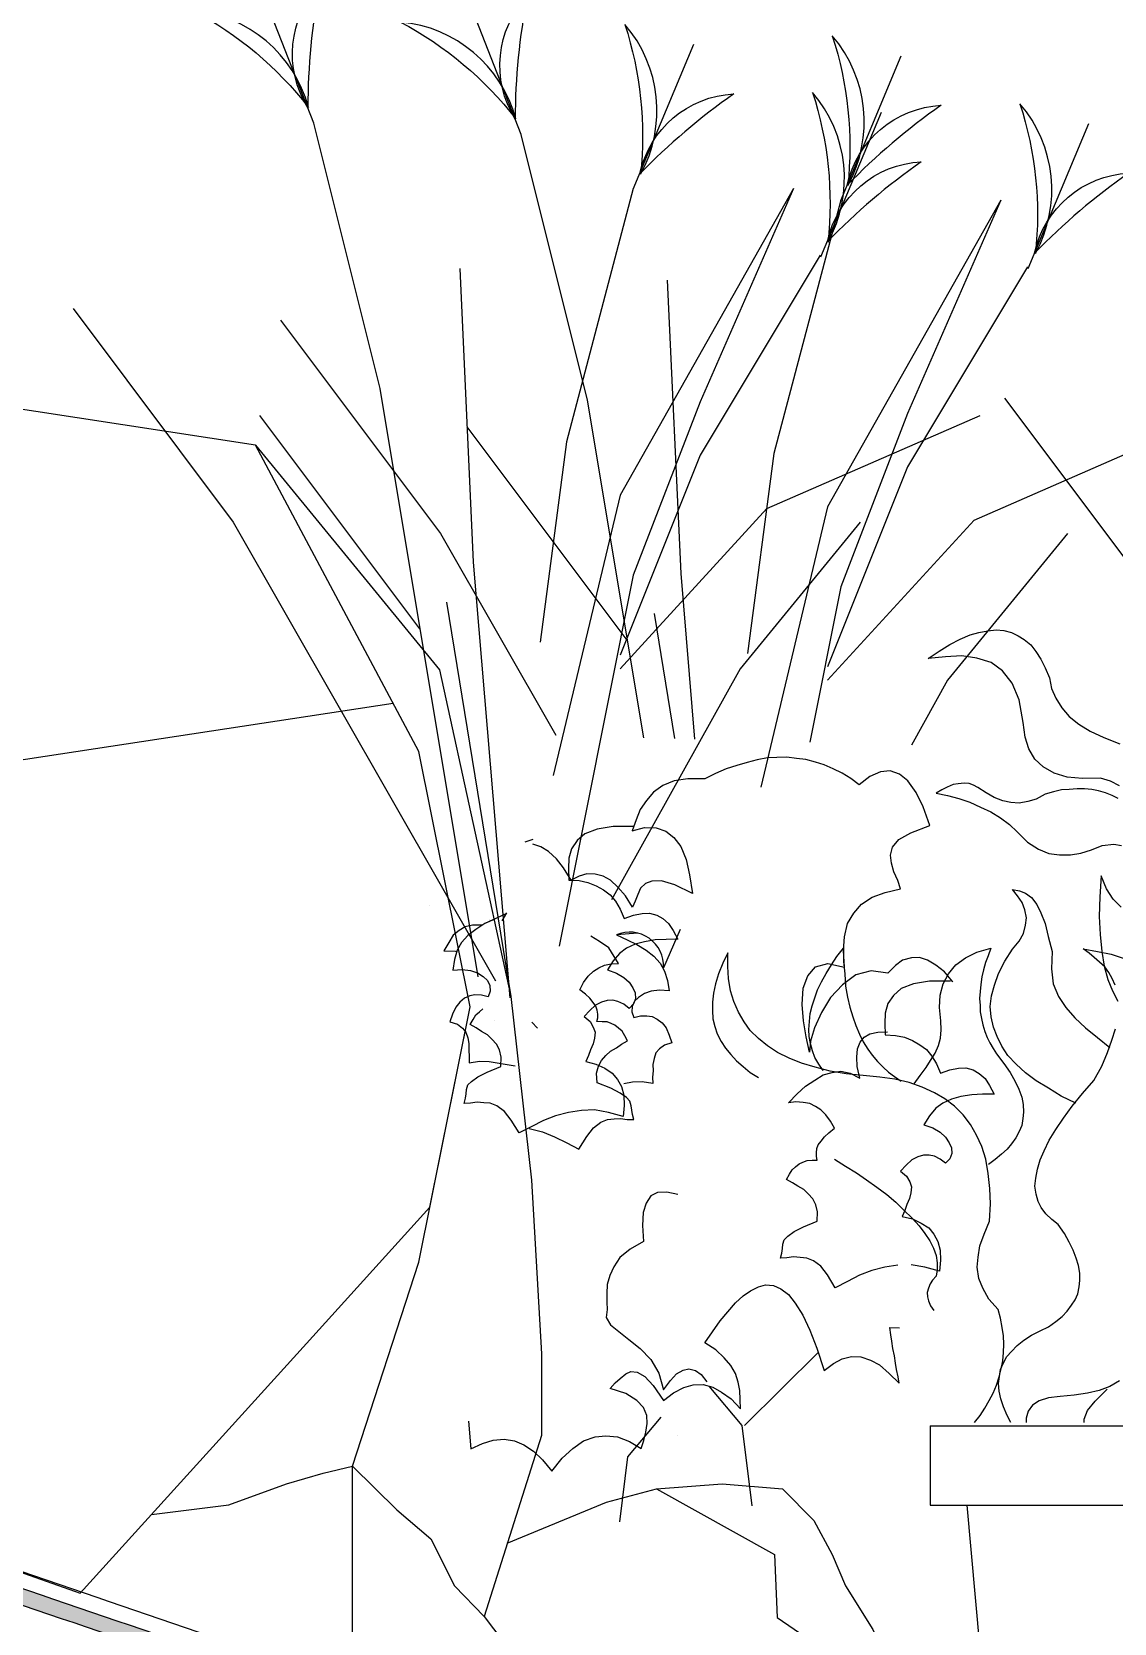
# Model space of a CAD drawing. Extents: x -90327 to 44268, y -9304 to 71606.
# Drawn here: x -824 to -139, y -7782 to -6775 of the extents above; entities that cross this region are included whole.
import ezdxf

# ---------------------------------------------------------------- set-up
doc = ezdxf.new("R2010")
doc.units = 0
doc.header["$LTSCALE"] = 10
doc.header["$MEASUREMENT"] = 0
doc.layers.get('0').update_dxf_attribs({"linetype": 'CONTINUOUS'})
for name, color, linetype in [('0-HATCH', 8, 'CONTINUOUS'), ('0-PLANTS', 1, 'CONTINUOUS'), ('0-ROCKS', 7, 'CONTINUOUS'), ('1', 1, 'CONTINUOUS'), ('2', 2, 'CONTINUOUS'), ('5', 5, 'CONTINUOUS')]:
    doc.layers.add(name, color=color, linetype=linetype)

msp = doc.modelspace()

# ---------------------------------------------------------------- hatches: boundary and pattern name
at = {"layer": '0-HATCH'}
h = msp.add_hatch(dxfattribs=at)
h.set_pattern_fill('AR-SAND', color=1, scale=30, style=0)
h.paths.add_polyline_path([(1633.6, -5360), (1629.5, -5515.6), (1604.3, -5526.4), (1598.4, -5526.4), (1598.1, -5542.9), (1616.8, -5544.8), (1628.6, -5550), (1626.4, -5633.5), (1621, -5633.7), (1596.2, -5632.6), (1595.7, -5655.6), (1604.3, -5651.4), (1626, -5651.4), (1621.4, -5826.4), (1592.1, -5826.4), (1591.6, -5851.4), (1620.7, -5851.4), (1616.8, -6001.3), (1604.3, -6026.4), (1587.9, -6026.4), (1587.1, -6067), (1604.3, -6101.4), (1604.3, -6126.4), (1585.6, -6135.7), (1585.1, -6161), (1604.3, -6151.4), (1612.9, -6151.4), (1608.3, -6326.4), (1581.6, -6326.4), (1581.1, -6351.4), (1607.6, -6351.4), (1603.1, -6526.4), (1577.4, -6526.4), (1576.9, -6551.4), (1579.3, -6551.4), (1601.3, -6595.3), (1600.4, -6628.3), (1575, -6641), (1574.5, -6666.3), (1599.7, -6653.6), (1595.2, -6826.4), (1571.1, -6826.4), (1570.6, -6851.4), (1594.5, -6851.4), (1590, -7026.4), (1566.9, -7026.4), (1566.4, -7051.4), (1579.3, -7051.4), (1588.8, -7070.4), (1587.1, -7134.9), (1564.4, -7146.3), (1563.9, -7171.6), (1586.5, -7160.3), (1582.1, -7326.4), (1560.6, -7326.4), (1560.1, -7351.4), (1581.5, -7351.4), (1576.9, -7526.4), (1556.4, -7526.4), (1555.9, -7551.4), (1576.2, -7551.4), (1573.9, -7641.6), (1553.8, -7651.6), (1553.6, -7662.9), (1573.5, -7655.2), (1571.3, -7738.1), (1552, -7738.1), (1551.5, -7763.1), (1570.2, -7763.1, -1.026529), (1570.7, -7763.6), (1559.3, -8195.6), (1529.3, -8195.6), (1137.2, -8195.6, -0.104628), (-562.9, -7852, 0.0042), (-1073.8, -7677.7, -0.015985), (-1325.4, -7599.7, 0.044404), (-1491.8, -7558.3), (-1585.7, -7558.3, -0.068752), (-1328.7, -7609.2, 0.015969), (-1076.7, -7687.3, -0.004196), (-566.5, -7861.3, 0.099988), (1060.5, -8205.6), (1579.1, -8205.6), (1664.1, -4156.1, -0.974157), (1664.6, -4155.6), (1927.1, -4155.6), (1927.1, -4135.6), (1644.7, -4135.6), (1638.1, -4385.6), (1622.4, -4385.6), (1622, -4402.4), (1651.2, -4402.4), (1647.2, -4552.4), (1634.7, -4577.4), (1618.4, -4577.4), (1618.2, -4585.8), (1635.4, -4620.2), (1635.4, -4645.2), (1616.7, -4654.5), (1616.6, -4661.5), (1635.8, -4651.9), (1644.4, -4651.9), (1639.8, -4826.9), (1613.1, -4826.9), (1612.6, -4851.9), (1639.1, -4851.9), (1634.5, -5026.9), (1608.9, -5026.9), (1608.4, -5051.9), (1610.8, -5051.9), (1632.7, -5095.9), (1631.9, -5128.9), (1606.5, -5141.5), (1606, -5166.8), (1631.2, -5154.2), (1626.7, -5326.9), (1602.6, -5326.9), (1602.1, -5351.4), (1629.3, -5351.4)])
h = msp.add_hatch(dxfattribs=at)
h.set_pattern_fill('AR-CONC', color=1, scale=30, style=0)
h.paths.add_polyline_path([(-566.5, -7861.3, 0.004196), (-1076.7, -7687.3, -0.015969), (-1328.7, -7609.2, 0.070679), (-1593, -7557.9, 0.24853), (-1633.7, -7598.7, 0.112239), (-1645.7, -7663.5, 0.33647), (-1589.3, -7706.6, -0.057061), (-1377.6, -7750.9, 0.015741), (-1120.3, -7830.9, -0.004125), (-621.1, -8001.2, 0.104293), (1138.6, -8355.6), (1575.9, -8355.6), (1579.1, -8205.6), (1137.2, -8205.6, -0.104604)])
h = msp.add_hatch(dxfattribs=at)
h.set_pattern_fill('EARTH', color=256, scale=500, style=0)
edge = h.paths.add_edge_path()
edge.add_line((-2429.5, -7630.3), (-2424.2, -8115.3))
edge.add_arc((1218.1, 40455.9), 48707.6, 265.71148, 266.97699)
edge.add_arc((-1381.7, -8771.9), 588.8, 55.8491, 86.977, ccw=False)
edge.add_arc((-933.2, -8110.7), 210.2, 235.8491, 382.2639)
edge.add_line((-1639.2, -7714.3), (-1668.6, -7631.8))
edge.add_line((-1668.6, -7631.8), (-1708.7, -7693.1))
edge.add_line((-1708.7, -7693.1), (-1900.7, -7725.4))
edge.add_line((-1900.7, -7725.4), (-1989.4, -7735.8))
edge.add_line((-1989.4, -7735.8), (-2072.8, -7723.1))
edge.add_line((-2072.8, -7723.1), (-2182.3, -7702.6))
edge.add_line((-2182.3, -7702.6), (-2260.5, -7685.7))
edge.add_line((-2260.5, -7685.7), (-2376.7, -7671.3))
edge.add_line((-2376.7, -7671.3), (-2429.5, -7630.3))
edge.add_arc((-789.5, -7874.8), 164.4, 253.3216, 288.016, ccw=False)
edge.add_arc((-53488.5, -183770.8), 183456.5, 73.321617, 73.391525)
edge.add_arc((2614, 4319.8), 12822.8, 252.55722, 253.39153, ccw=False)
edge.add_arc((-2983.4, -13494.9), 5850.5, 72.55722, 73.82399)
edge.add_arc((-851.4, -6144.9), 1802.4, 250.2632, 253.824, ccw=False)
edge.add_arc((-1668.4, -8422.2), 616.9, 70.2632, 85.7509)
edge.add_arc((-1618.9, -7756.3), 50.7, 218.048, 265.7509, ccw=False)
edge.add_arc((-1624.4, -7760.7), 43.7, 124.1829, 218.048, ccw=False)
h = msp.add_hatch(dxfattribs=at)
h.set_pattern_fill('STONES', color=256, scale=200, angle=45, style=0)
h.set_pattern_definition([(45, (-3336.26, -9195.28), (-141.421, 141.421), [10, -30, 10, -150]), (45, (-3315.05, -9145.79), (-141.421, 141.421), [10, -190]), (45, (-3399.9, -9202.36), (-141.421, 141.421), [20, -180]), (45, (-3442.33, -9230.64), (-141.421, 141.421), [30, -170]), (45, (-3378.7, -9152.86), (-141.421, 141.421), [20, -20, 30, -130]), (45, (-3406.97, -9138.72), (-141.421, 141.421), [30, -170]), (45, (-3449.4, -9167), (-141.421, 141.421), [30, -70, 30, -70]), (45, (-3498.9, -9174.07), (-141.421, 141.421), [30, -10, 10, -150]), (45, (-3421.12, -9068), (-141.421, 141.421), [10, -190]), (45, (-3463.54, -9082.15), (-141.421, 141.421), [20, -180]), (135, (-3562.54, -9167), (-141.421, -141.421), [20, -180]), (135, (-3449.4, -9251.85), (-141.421, -141.421), [10, -20, 30, -140]), (135, (-3428.19, -9202.36), (-141.421, -141.421), [40, -10, 10, -140]), (135, (-3442.33, -9145.79), (-141.421, -141.421), [30, -170]), (135, (-3371.62, -9202.36), (-141.421, -141.421), [20, -180]), (135, (-3477.69, -9082.15), (-141.421, -141.421), [20, -180]), (135, (-3385.76, -9159.93), (-141.421, -141.421), [20, -100, 10, -70]), (135, (-3435.26, -9068), (-141.421, -141.421), [10, -10, 10, -170]), (135, (-3364.55, -9124.57), (-141.421, -141.421), [20, -30, 20, -130]), (135, (-3322.12, -9152.86), (-141.421, -141.421), [20, -180]), (90, (-3442.33, -9273.07), (-141.4214, 141.4214), [28.284, -56.5685, 42.4264, -155.5636]), (90, (-3449.4, -9280.14), (-141.4214, 141.4214), [28.284, -254.558]), (90, (-3385.76, -9188.21), (-141.4214, 141.4214), [28.284, -254.558]), (90, (-3470.61, -9131.64), (-141.4214, 141.4214), [28.284, -254.558]), (90, (-3336.26, -9138.72), (-141.4214, 141.4214), [28.284, -254.558]), (90, (-3470.61, -9244.78), (-141.4214, 141.4214), [14.142, -268.7]), (90, (-3498.9, -9188.21), (-141.4214, 141.4214), [14.142, -268.7]), (90, (-3435.26, -9223.57), (-141.4214, 141.4214), [14.142, -268.7]), (90, (-3470.61, -9159.93), (-141.4214, 141.4214), [14.142, -268.7]), (90, (-3399.9, -9145.79), (-141.4214, 141.4214), [14.142, -268.7]), (90, (-3477.69, -9068), (-141.4214, 141.4214), [14.142, -268.7]), (90, (-3449.4, -9068), (-141.4214, 141.4214), [14.142, -268.7]), (90, (-3364.55, -9138.72), (-141.4214, 141.4214), [14.142, -268.7]), (90, (-3322.12, -9167), (-141.4214, 141.4214), [14.142, -268.7]), (90, (-3378.69, -9110.43), (-141.4214, 141.4214), [14.142, -268.7]), (90, (-3449.4, -9039.72), (-141.4214, 141.4214), [14.142, -268.7]), (90, (-3414.05, -9060.93), (-141.4214, 141.4214), [14.142, -268.7]), (180, (-3456.47, -9075.08), (-141.4214, -141.4214), [14.142, -268.7]), (180, (-3456.47, -9046.79), (-141.4214, -141.4214), [14.142, -268.7]), (180, (-3421.12, -9068), (-141.4214, -141.4214), [14.142, -268.7]), (180, (-3428.19, -9018.51), (-141.4214, -141.4214), [14.142, -268.7]), (180, (-3449.4, -9138.72), (-141.4214, -141.4214), [14.142, -268.7]), (180, (-3449.4, -9167), (-141.4214, -141.4214), [14.142, -268.7]), (180, (-3456.47, -9244.78), (-141.4214, -141.4214), [14.142, -268.7]), (180, (-3442.33, -9230.64), (-141.4214, -141.4214), [14.142, -268.7]), (180, (-3477.69, -9167), (-141.4214, -141.4214), [14.142, -268.7]), (180, (-3484.76, -9216.5), (-141.4214, -141.4214), [14.142, -268.7]), (180, (-3378.69, -9152.86), (-141.4214, -141.4214), [14.142, -268.7]), (180, (-3371.62, -9117.5), (-141.4214, -141.4214), [14.142, -268.7]), (180, (-3336.26, -9138.72), (-141.4214, -141.4214), [14.142, -268.7]), (180, (-3350.4, -9124.57), (-141.4214, -141.4214), [14.142, -268.7]), (180, (-3315.05, -9145.79), (-141.4214, -141.4214), [14.142, -268.7]), (180, (-3513.04, -9174.07), (-141.4214, -141.4214), [28.284, -254.558]), (180, (-3399.9, -9145.79), (-141.4214, -141.4214), [28.284, -254.558]), (180, (-3357.48, -9202.36), (-141.4214, -141.4214), [70.711, -212.132]), (71.565, (-3505.97, -9223.57), (141.4214, 141.4214), [22.36, -424.854]), (71.565, (-3442.33, -9244.78), (141.4214, 141.4214), [22.36, -424.854]), (71.565, (-3477.685, -9152.86), (141.4214, 141.4214), [22.36, -424.854]), (71.565, (-3329.19, -9188.21), (141.4214, 141.4214), [22.36, -424.854]), (71.565, (-3385.76, -9174.07), (141.4214, 141.4214), [22.36, -424.854]), (71.565, (-3399.9, -9131.645), (141.4214, 141.4214), [22.36, -424.854]), (71.565, (-3470.61, -9103.36), (141.4214, 141.4214), [22.36, -424.854]), (71.565, (-3414.05, -9060.93), (141.4214, 141.4214), [22.36, -424.854]), (108.435, (-3491.83, -9209.43), (-141.4214, 141.4214), [22.36, -424.854]), (108.435, (-3498.9, -9202.355), (-141.4214, 141.4214), [22.36, -424.854]), (108.435, (-3463.54, -9124.57), (-141.4214, 141.4214), [44.72, -402.494]), (108.435, (-3406.975, -9082.15), (-141.4214, 141.4214), [22.36, -424.854]), (108.435, (-3392.83, -9110.43), (-141.4214, 141.4214), [22.36, -424.854]), (108.435, (-3435.26, -9209.43), (-141.4214, 141.4214), [22.36, -424.854]), (108.435, (-3442.33, -9060.93), (-141.4214, 141.4214), [22.36, -424.854]), (108.435, (-3414.05, -9046.79), (-141.4214, 141.4214), [22.36, -424.854]), (161.565, (-3541.325, -9174.07), (-141.4214, 141.4214), [22.36, -424.854]), (161.565, (-3350.41, -9209.43), (-141.4214, 141.4214), [22.36, -424.854]), (161.565, (-3505.97, -9181.14), (-141.4214, 141.4214), [22.36, -424.854]), (161.565, (-3385.76, -9089.22), (-141.4214, 141.4214), [22.36, -424.854]), (161.565, (-3428.19, -9145.79), (-141.4214, 141.4214), [22.36, -424.854]), (161.565, (-3414.05, -9075.08), (-141.4214, 141.4214), [22.36, -424.854]), (161.565, (-3456.47, -9174.07), (-141.4214, 141.4214), [22.36, -424.854]), (161.565, (-3456.47, -9230.64), (-141.4214, 141.4214), [22.36, -424.854]), (198.435, (-3527.18, -9174.07), (-141.4214, -141.4214), [22.36, -424.854]), (198.435, (-3399.9, -9202.355), (-141.4214, -141.4214), [22.36, -424.854]), (198.435, (-3491.83, -9167), (-141.4214, -141.4214), [22.36, -424.854]), (198.435, (-3350.41, -9138.72), (-141.4214, -141.4214), [22.36, -424.854]), (198.435, (-3336.26, -9195.28), (-141.4214, -141.4214), [22.36, -424.854]), (198.435, (-3435.26, -9068.005), (-141.4214, -141.4214), [22.36, -424.854]), (198.435, (-3406.975, -9138.72), (-141.4214, -141.4214), [22.36, -424.854]), (198.435, (-3527.18, -9174.07), (-141.4214, -141.4214), [22.36, -424.854]), (198.435, (-3364.55, -9082.15), (-141.4214, -141.4214), [22.36, -424.854]), (288.435, (-3442.33, -9273.07), (141.4214, -141.4214), [22.36, -424.854])])
h.paths.add_polyline_path([(-1120.3, -7830.9, -0.015741), (-1377.6, -7750.9, 0.08159), (-1635.6, -7706.7, 0.007836), (-1633.4, -7708.3), (-1686.9, -7763.9), (-1636.3, -7806.7, -0.08159), (-1410.3, -7845.5, 0.015595), (-1149.4, -7926.6, -0.002867), (-803.2, -8043.7), (-732, -8029.8), (-696.2, -7975, 0.003503)])

# ---------------------------------------------------------------- linework, layer by layer
at = {"color": 1}
for p, q in [((-646, -6831.8), (-603.8, -7000.6)), ((-514.8, -6839.1), (-472.6, -7007.9)), ((-443.5, -6874), (-485.7, -7034.3)), ((-342.2, -6874), (-451.9, -7068.1)), ((-342.2, -6874), (-401.3, -7009)), ((-312.3, -6881.3), (-354.5, -7041.6)), ((-211, -6881.3), (-320.7, -7075.4)), ((-211, -6881.3), (-270.1, -7016.3)), ((-553.2, -6924.7), (-544.7, -7110.3)), ((-325.3, -6916.2), (-401.3, -7042.8)), ((-194.2, -6923.5), (-270.1, -7050.1)), ((-422, -6931.9), (-413.5, -7117.6)), ((-797.8, -6950), (-696.6, -7085)), ((-666.7, -6957.2), (-565.4, -7092.2)), ((-603.8, -7000.6), (-541.8, -7372.6)), ((-472.6, -7007.9), (-437, -7221.4)), ((-401.3, -7009), (-443.5, -7118.7)), ((-208.7, -7006.7), (-107.5, -7141.7)), ((-578.5, -7152.5), (-679.7, -7017.5)), ((-447.3, -7159.7), (-548.5, -7024.7)), ((-359.1, -7076.5), (-224.1, -7017.5)), ((-270.1, -7016.3), (-312.3, -7126)), ((-227.9, -7083.8), (-92.9, -7024.7)), ((-485.7, -7034.3), (-502.5, -7160.9)), ((-401.3, -7042.8), (-451.9, -7169.3)), ((-354.5, -7041.6), (-371.3, -7168.2)), ((-270.1, -7050.1), (-320.7, -7176.6)), ((-451.9, -7068.1), (-494.1, -7245.3)), ((-320.7, -7075.4), (-362.9, -7252.6)), ((-696.6, -7085), (-530.7, -7375.3)), ((-451.9, -7177.8), (-359.1, -7076.5)), ((-300, -7085), (-376, -7177.8)), ((-320.7, -7185.1), (-227.9, -7083.8)), ((-565.4, -7092.2), (-492.5, -7219.8)), ((-168.8, -7092.2), (-244.8, -7185.1)), ((-544.7, -7110.3), (-521.7, -7386)), ((-443.5, -7118.7), (-490.4, -7353.3)), ((-413.5, -7117.6), (-404.8, -7222.3)), ((-312.3, -7126), (-331.9, -7224.3)), ((-561.6, -7135.6), (-521, -7385.2)), ((-430.4, -7142.9), (-417.5, -7221.9)), ((-376, -7177.8), (-457.2, -7324)), ((-244.8, -7185.1), (-267.6, -7226.1))]:
    msp.add_line(p, q, dxfattribs=at)
for points in [[(-645.7, -6832.6), (-681.8, -6740.1)], [(-514.5, -6839.9), (-550.6, -6747.4)], [(-443.5, -6874.4), (-405.2, -6782.8)], [(-312.3, -6881.7), (-274, -6790)], [(-324.8, -6917.3), (-286.5, -6825.7)], [(-193.7, -6924.6), (-155.4, -6832.9)]]:
    msp.add_lwpolyline(points, dxfattribs=at)
for points in [[(-649.4, -6822.9, -0.339753), (-641.8, -6745.1, 0.048309), (-649.4, -6822.9)], [(-518.2, -6830.1, -0.339753), (-510.6, -6752.4, 0.048309), (-518.2, -6830.1)], [(-649, -6822.7, 0.313312), (-721.8, -6761.4, -0.105216), (-649, -6822.7)], [(-517.8, -6830, 0.313312), (-590.7, -6768.7, -0.105216), (-517.8, -6830)], [(-438.9, -6865, 0.313312), (-448.8, -6770.3, -0.105216), (-438.9, -6865)], [(-307.8, -6872.2, 0.313312), (-317.6, -6777.5, -0.105216), (-307.8, -6872.2)], [(-439.4, -6864.8, -0.339753), (-379.9, -6814.2, 0.048309), (-439.4, -6864.8)], [(-320.3, -6907.9, 0.313312), (-330.1, -6813.2, -0.105216), (-320.3, -6907.9)], [(-308.2, -6872, -0.339753), (-248.7, -6821.4, 0.048309), (-308.2, -6872)], [(-189.1, -6915.1, 0.313312), (-198.9, -6820.4, -0.105216), (-189.1, -6915.1)], [(-320.7, -6907.7, -0.339753), (-261.3, -6857.1, 0.048309), (-320.7, -6907.7)], [(-189.6, -6914.9, -0.339753), (-130.1, -6864.3, 0.048309), (-189.6, -6914.9)]]:
    msp.add_lwpolyline(points, format="xyb", dxfattribs=at)
at = {"layer": '0-PLANTS'}
for p, q in [((-398.3, -7247.5), (-398.3, -7247.5)), ((-300.6, -7251.2), (-300.6, -7251.2)), ((-256, -7276.9), (-256, -7276.9)), ((-507, -7285.9), (-512.1, -7287.5)), ((-444.2, -7280.3), (-444.2, -7280.3)), ((-501.9, -7290.4), (-507, -7288.8)), ((-482.8, -7311.5), (-482.8, -7311.5)), ((-274.5, -7317.1), (-274.5, -7317.1)), ((-572.5, -7327.5), (-572.5, -7327.5)), ((-406.1, -7320), (-406.1, -7320)), ((-524.5, -7333), (-537.4, -7339)), ((-534.5, -7336.1), (-534.5, -7336.1)), ((-523.8, -7332.3), (-526.7, -7337.2)), ((-444, -7328.6), (-444, -7328.6)), ((-557.4, -7346.4), (-560.3, -7350.9)), ((-553.6, -7343.3), (-557.4, -7346.4)), ((-549.9, -7341.1), (-553.6, -7343.3)), ((-545.2, -7339.9), (-549.9, -7341.1)), ((-539, -7340.1), (-545.2, -7339.9)), ((-464.9, -7350.4), (-470.3, -7347)), ((-440.7, -7345), (-454.1, -7346.1)), ((-560.3, -7350.9), (-563.3, -7356.3)), ((-563.3, -7356.3), (-555.9, -7356.5)), ((-563.3, -7356.3), (-563.3, -7356.3)), ((-555.9, -7356.5), (-555.1, -7356.6)), ((-459, -7354.3), (-464.9, -7350.4)), ((-452.9, -7364.2), (-459, -7354.3)), ((-557.7, -7368.4), (-557.7, -7368.4)), ((-468.7, -7369.2), (-465.4, -7367)), ((-465.4, -7367), (-461.7, -7365.3)), ((-461.7, -7365.3), (-457.5, -7364.5)), ((-457.5, -7364.5), (-452.9, -7364.2)), ((-309.8, -7366.6), (-309.8, -7366.6)), ((-277.6, -7365.6), (-282.5, -7370.4)), ((-273.1, -7362.2), (-277.6, -7365.6)), ((-267.6, -7360.7), (-273.1, -7362.2)), ((-262.5, -7360.5), (-267.6, -7360.7)), ((-257.4, -7362.2), (-262.5, -7360.5)), ((-252.2, -7365.2), (-257.4, -7362.2)), ((-246.6, -7369.6), (-252.2, -7365.2)), ((-477.4, -7380.9), (-475, -7376.3)), ((-475, -7376.3), (-472.1, -7372.3)), ((-472.1, -7372.3), (-468.7, -7369.2)), ((-311.2, -7377.7), (-318.8, -7385.8)), ((-302.7, -7371.5), (-311.2, -7377.7)), ((-293.1, -7368.9), (-302.7, -7371.5)), ((-282.5, -7370.4), (-293.1, -7368.9)), ((-282.5, -7370.4), (-282.5, -7370.4)), ((-241.3, -7375.9), (-246.6, -7369.6)), ((-241.3, -7375.9), (-241.3, -7375.9)), ((-535.4, -7385.4), (-535.4, -7385.4)), ((-477.4, -7380.9), (-477.4, -7380.9)), ((-473.8, -7383.7), (-477.4, -7380.9)), ((-471.1, -7386.1), (-473.8, -7383.7)), ((-468.9, -7389), (-471.1, -7386.1)), ((-318.8, -7385.8), (-324.5, -7395.2)), ((-467.2, -7391.3), (-468.9, -7389)), ((-466.3, -7393.7), (-467.2, -7391.3)), ((-465.9, -7396.4), (-466.3, -7393.7)), ((-466, -7398.7), (-465.9, -7396.4)), ((-324.5, -7395.2), (-328.8, -7405)), ((-531.4, -7400), (-531.4, -7400)), ((-507.6, -7401.4), (-504.1, -7405.2)), ((-466.5, -7401), (-466, -7398.7)), ((-466.5, -7401), (-466.5, -7401)), ((-463.3, -7401.1), (-466.5, -7401)), ((-460.1, -7401.2), (-463.3, -7401.1)), ((-457.4, -7402.2), (-460.1, -7401.2)), ((-455.1, -7403.2), (-457.4, -7402.2)), ((-452.9, -7405.1), (-455.1, -7403.2)), ((-450.6, -7407.1), (-452.9, -7405.1)), ((-448.9, -7409.9), (-450.6, -7407.1)), ((-328.8, -7405), (-331.3, -7413.4)), ((-457.9, -7419.7), (-454.2, -7417.5)), ((-454.2, -7417.5), (-450.9, -7415.3)), ((-450.9, -7415.3), (-447.1, -7413.2)), ((-447.1, -7413.2), (-448.9, -7409.9)), ((-447.1, -7413.2), (-447.1, -7413.2)), ((-331.3, -7413.4), (-332, -7420.3)), ((-465.6, -7429.1), (-463.7, -7425.5)), ((-463.7, -7425.5), (-460.8, -7422.4)), ((-460.8, -7422.4), (-457.9, -7419.7)), ((-332, -7420.3), (-332, -7420.3)), ((-466.7, -7433.7), (-465.6, -7429.1)), ((-466.4, -7439.7), (-466.7, -7433.7)), ((-466.4, -7439.7), (-466.4, -7439.7)), ((-457.8, -7443.2), (-466.4, -7439.7)), ((-451.9, -7446.2), (-457.8, -7443.2)), ((-447.8, -7449), (-451.9, -7446.2)), ((-431.2, -7440.2), (-431.2, -7440.2)), ((-445.6, -7451.4), (-447.8, -7449)), ((-444.8, -7454.2), (-445.6, -7451.4)), ((-444.4, -7457), (-444.8, -7454.2)), ((-444.1, -7459.8), (-444.4, -7457)), ((-345.3, -7452.4), (-345.3, -7452.4)), ((-509.3, -7468.7), (-501, -7470.8)), ((-473, -7473.6), (-468.7, -7468.2)), ((-468.7, -7468.2), (-464, -7464.6)), ((-464, -7464.6), (-459.8, -7462.9)), ((-459.8, -7462.9), (-455.7, -7462.6)), ((-455.7, -7462.6), (-451.5, -7462.3)), ((-451.5, -7462.3), (-447.4, -7462.9)), ((-447.4, -7462.9), (-443.2, -7463)), ((-443.2, -7463), (-444.1, -7459.8)), ((-443.2, -7463), (-443.2, -7463)), ((-316.2, -7468.5), (-316.2, -7468.5)), ((-501, -7470.8), (-493.3, -7473.8)), ((-493.3, -7473.8), (-485.6, -7477.7)), ((-485.6, -7477.7), (-477.9, -7481.7)), ((-477.9, -7481.7), (-473, -7473.6)), ((-477.9, -7481.7), (-477.9, -7481.7)), ((-327.1, -7488.6), (-327.1, -7488.6)), ((-346.5, -7500.8), (-346.5, -7500.8)), ((-327.2, -7527.3), (-327.2, -7527.3)), ((-249.8, -7558.9), (-249.8, -7558.9)), ((-373.2, -7656.5), (-326.4, -7610.1)), ((-322.7, -7621.7), (-322.7, -7621.7)), ((-275.4, -7629.8), (-275.4, -7629.8)), ((-458.1, -7633), (-458.1, -7633)), ((-374.6, -7656.5), (-395.6, -7631.6)), ((-446.9, -7676.3), (-425.9, -7651.3)), ((-368.2, -7707.2), (-374.6, -7656.5)), ((-415.6, -7662.8), (-415.6, -7662.8)), ((-452.1, -7717.5), (-446.9, -7676.3)), ((-447.6, -7681.6), (-447.6, -7681.6))]:
    msp.add_line(p, q, dxfattribs=at)
for points in [[(-135.9, -7251.9), (-141.7, -7248.9), (-148, -7247.1), (-148, -7247.1), (-159.3, -7247.2), (-169, -7246.3), (-177.3, -7243.8), (-184.2, -7239.9), (-189.4, -7235), (-193.2, -7228.5), (-195.7, -7221), (-196.9, -7211.9), (-196.9, -7211.9), (-199.5, -7197.5), (-203.8, -7187), (-209.9, -7179.1), (-217.1, -7173.9), (-226.1, -7171), (-235.7, -7169.7), (-245.9, -7170.3), (-257, -7171.3), (-257, -7171.3), (-250, -7166.7), (-243.2, -7162.5), (-236.7, -7159), (-230.4, -7156.4), (-225, -7154.9), (-219.2, -7153.9), (-213.9, -7153.2), (-209.1, -7153.6), (-204.3, -7154.9), (-200.1, -7156.9), (-196.2, -7159.3), (-192.1, -7162.6), (-188.9, -7166.9), (-185.7, -7171.7), (-183, -7177.2), (-180.3, -7183.6), (-180.3, -7183.6), (-179, -7190.2), (-176.3, -7196.5), (-172.5, -7202.6), (-167.7, -7207.9), (-161.7, -7212.9), (-154.4, -7217.3), (-145.9, -7221.3), (-135.7, -7225.2)], [(-332, -7420.3), (-334.1, -7410.7), (-335.8, -7400.6), (-336.6, -7390.1), (-336, -7379.9), (-333.1, -7372), (-328.2, -7366.3), (-320.4, -7364.2), (-309.8, -7366.6), (-310.6, -7356.1), (-309.9, -7347.3), (-307.9, -7338.9), (-304, -7332.4), (-299.1, -7326.7), (-292.3, -7322.3), (-284.1, -7319.3), (-274.5, -7317.1), (-276.1, -7311.7), (-278.6, -7306.2), (-280.1, -7300.8), (-280.7, -7295.7), (-279.5, -7290.6), (-275.5, -7285.9), (-267.9, -7281.5), (-256, -7276.9), (-260.1, -7265.1), (-264.5, -7256), (-269.8, -7248.8), (-275, -7244.4), (-281.1, -7242.3), (-287.1, -7243), (-293.9, -7245.9), (-300.6, -7251.2), (-305.8, -7247.3), (-311.4, -7243.8), (-317, -7241.2), (-322.7, -7238.6), (-328.2, -7236.9), (-334.3, -7235.3), (-340.3, -7234.6), (-346.3, -7233.8), (-352.7, -7234), (-358.7, -7234.2), (-365.1, -7235.4), (-371.5, -7237), (-377.9, -7239), (-384.7, -7241.1), (-391.5, -7244), (-398.3, -7247.5), (-408.9, -7247.4), (-417.6, -7248.6), (-424.9, -7251.6), (-430.8, -7255.9), (-435.2, -7261.1), (-439.1, -7266.8), (-441.7, -7273.3), (-444.2, -7280.3), (-436.5, -7278.2), (-429.1, -7278.4), (-423, -7280.5), (-417.9, -7284.5), (-413.5, -7290.3), (-410, -7298.5), (-407.9, -7308.1), (-406.1, -7320), (-417.3, -7314.4), (-425.7, -7311.9), (-431.7, -7312.1), (-435.8, -7313.6), (-438.9, -7316.5), (-440.6, -7320.7), (-442.3, -7324.9), (-444, -7328.6), (-448.4, -7321.4), (-453.2, -7316), (-458, -7311.6), (-462.6, -7309), (-467.7, -7307.8), (-472.8, -7307.5), (-477.8, -7309), (-482.8, -7311.5), (-487.7, -7303.8), (-492, -7298), (-497.2, -7293.5), (-501.9, -7290.4)], [(-136.7, -7259.9), (-140.5, -7257.9), (-144.8, -7256.3), (-149.2, -7255.1), (-153.5, -7254.2), (-158, -7253.8), (-162.8, -7253.7), (-167.7, -7254.1), (-172.6, -7254.4), (-177.6, -7255.6), (-183, -7257.1), (-183, -7257.1), (-188.6, -7260.2), (-194, -7261.7), (-199.4, -7262.8), (-204.6, -7262.3), (-209.8, -7261.4), (-215.2, -7259.2), (-220.2, -7256.3), (-225.6, -7252.9), (-225.6, -7252.9), (-228.3, -7251.5), (-231, -7250.4), (-234.2, -7250.1), (-237.9, -7250.5), (-241.2, -7251), (-245, -7252.7), (-248.4, -7254.4), (-251.8, -7256.5), (-251.8, -7256.5), (-244.7, -7258), (-237.6, -7259.9), (-230.5, -7262.2), (-223.9, -7265.3), (-217.3, -7268.3), (-211.2, -7272.2), (-205.5, -7276.4), (-200.7, -7280.9), (-200.7, -7280.9), (-194.1, -7287.6), (-187.2, -7291.9), (-180.6, -7294.6), (-173.8, -7295.6), (-166.9, -7295.5), (-160.3, -7294.5), (-153.6, -7292.3), (-146.8, -7289.7), (-146.8, -7289.7), (-139.5, -7288.8), (-134.7, -7289.7)], [(-442.9, -7277.5), (-442.9, -7277.5), (-456.3, -7277.5), (-466.4, -7279.2), (-474.1, -7282.2), (-479, -7286.5), (-482.5, -7291.7), (-484.2, -7297.7), (-484.4, -7304.2), (-484.2, -7311.5), (-484.2, -7311.5), (-477.7, -7311.8), (-472.2, -7313), (-467, -7315.1), (-462.4, -7317.7), (-458.1, -7320.8), (-454.8, -7324.8), (-451.8, -7329.8), (-449.3, -7335.7), (-449.3, -7335.7), (-443.4, -7333.7), (-437.9, -7332.6), (-433.3, -7332.4), (-428.7, -7333.7), (-424.9, -7335.8), (-421.2, -7338.9), (-418.2, -7343.4), (-415.3, -7348.9), (-415.3, -7348.9), (-422.7, -7349.1), (-429.6, -7349.3), (-436.4, -7350.5), (-442.4, -7352.1), (-447.8, -7354.5), (-452.3, -7357.9), (-456.3, -7362.6), (-459.8, -7368.3), (-459.8, -7368.3), (-454.2, -7370.4), (-449.5, -7373), (-446.2, -7376.1), (-443.8, -7379.7), (-442.3, -7382.9), (-442.2, -7386.6), (-443.4, -7389.8), (-446.1, -7392.7), (-446.1, -7392.7), (-449.4, -7390), (-453.2, -7388.3), (-456.4, -7387.5), (-460.1, -7387.6), (-463.7, -7388.7), (-467.4, -7390.6), (-470.9, -7394), (-474.5, -7397.8), (-474.5, -7397.8), (-470.7, -7400.9), (-468.8, -7404.5), (-467.7, -7407.7), (-468.1, -7411.4), (-468.9, -7415.1), (-470.6, -7418.8), (-471.8, -7422.5), (-473.6, -7426.3), (-473.6, -7426.3), (-467.1, -7427.9), (-461.5, -7430.5), (-456.8, -7433.6), (-453.4, -7437.6), (-451, -7442.1), (-449.4, -7447.6), (-449.2, -7454), (-449.9, -7461), (-449.9, -7461), (-459.2, -7458.5), (-468, -7456.9), (-476.2, -7457.2), (-484.5, -7458.4), (-492.7, -7460.5), (-500.4, -7463.5), (-508.1, -7467.5), (-515.8, -7471.4), (-515.8, -7471.4), (-520.7, -7463.3), (-525, -7457.9), (-529.8, -7454.3), (-534, -7452.6), (-538.1, -7452.3), (-542.3, -7452), (-546.4, -7452.6), (-550.5, -7452.7), (-550.5, -7452.7), (-549.7, -7449.5), (-549.3, -7446.7), (-549, -7443.9), (-548.1, -7441.1), (-545.9, -7438.8), (-541.9, -7435.9), (-536, -7432.9), (-527.3, -7429.4), (-527.3, -7429.4), (-527.1, -7423.4), (-528.1, -7418.8), (-530.1, -7415.2), (-533, -7412.1), (-535.8, -7409.4), (-539.6, -7407.2), (-542.9, -7405), (-546.6, -7402.9), (-544.9, -7399.6), (-543.1, -7396.8), (-540.9, -7394.8), (-538.6, -7392.9)], [(-163.6, -7452.6), (-163.6, -7452.6), (-172.9, -7448.1), (-180.9, -7443.2), (-188.6, -7438.4), (-195.4, -7433.3), (-201.3, -7427.9), (-206.5, -7422.5), (-210.4, -7416.5), (-213.4, -7410.5), (-215.7, -7404.6), (-217.1, -7398), (-217.7, -7391.4), (-217, -7384.6), (-215.1, -7377.9), (-212.4, -7370.5), (-208.4, -7362.8), (-203.6, -7355.1), (-203.6, -7355.1), (-199.5, -7350.2), (-196.6, -7345.3), (-195.3, -7340.1), (-194.8, -7335.3), (-195.9, -7330.3), (-197.5, -7325.7), (-200.4, -7321.4), (-203.6, -7317.4), (-203.6, -7317.4), (-199.2, -7318.3), (-195.3, -7319.8), (-191.6, -7322.6), (-188.3, -7327), (-185.6, -7332.1), (-183, -7338.9), (-181, -7347.2), (-178.6, -7356.7), (-178.6, -7356.7), (-178.9, -7367.6), (-177.8, -7377.1), (-174.5, -7385.1), (-169.9, -7392), (-164.1, -7398.7), (-157.4, -7405), (-149.8, -7411), (-142, -7417.4)], [(-134.8, -7328.6), (-140, -7323.6), (-144.2, -7317.1), (-147.5, -7308.7), (-147.5, -7308.7), (-148.4, -7322), (-148.8, -7334.5), (-148.2, -7345.9), (-147.2, -7356.6), (-145.7, -7366), (-143.3, -7374.4), (-140.3, -7381.5), (-136.9, -7388)], [(-531.1, -7336.1), (-537.4, -7339), (-543.2, -7342.8), (-548.1, -7346.6), (-552.1, -7351), (-554.9, -7355.9), (-556.7, -7361.8), (-557.7, -7368.4), (-551.7, -7368.1), (-546.4, -7368.6), (-542.1, -7370.2), (-538.4, -7372.5), (-535.8, -7374.9), (-534.2, -7378.2), (-534.1, -7381.7), (-535.4, -7385.4), (-539.5, -7384.2), (-543.7, -7384.1), (-547, -7384.7), (-550.3, -7386.2), (-553.2, -7388.6), (-555.8, -7391.9), (-557.8, -7396.3), (-559.5, -7401.2), (-554.8, -7402.6), (-551.6, -7405.1), (-549.4, -7407.7), (-548.2, -7411.2), (-547.5, -7414.9), (-547.6, -7419), (-547.3, -7423), (-547.4, -7427.1), (-540.8, -7426), (-534.6, -7426.2), (-518.2, -7429)], [(-227.6, -7654.6), (-224.1, -7650.2), (-221.2, -7645.6), (-218.3, -7640.6), (-215.8, -7636), (-213.7, -7630.9), (-212, -7625.8), (-210.7, -7620.7), (-209.8, -7615.5), (-209.3, -7610.3), (-209.1, -7605), (-209.4, -7599.7), (-210.1, -7594.4), (-211.2, -7588.6), (-212.7, -7583.2), (-212.7, -7583.2), (-218.6, -7576.6), (-222.3, -7569.7), (-225, -7563.4), (-225.9, -7556.4), (-225.3, -7550), (-224.2, -7542.8), (-221.5, -7535.4), (-218.2, -7527.2), (-218.2, -7527.2), (-217.6, -7516.3), (-217.9, -7506.5), (-219, -7497.1), (-220.5, -7488), (-223, -7480.1), (-226.4, -7472.9), (-230.2, -7466), (-234.8, -7459.9), (-240.4, -7454.5), (-246.4, -7449.9), (-252.9, -7446), (-260.7, -7442.4), (-268.9, -7439.6), (-278, -7437.5), (-287.6, -7436.1), (-298.1, -7435.1), (-298.1, -7435.1), (-308.9, -7434.1), (-318.9, -7432.3), (-328.4, -7429.8), (-337, -7427.3), (-344.8, -7424.1), (-352.2, -7420.6), (-358.7, -7416.3), (-364.3, -7411.7), (-369.5, -7406.7), (-373.4, -7401.1), (-376.9, -7395.1), (-379.9, -7388.3), (-382.1, -7381.6), (-383.3, -7373.8), (-383.8, -7366.1), (-383.8, -7357.5), (-383.8, -7357.5), (-386.9, -7364.1), (-389.5, -7370.8), (-391.4, -7377.1), (-392.7, -7383), (-393.3, -7388.6), (-393.4, -7393.9), (-393.1, -7399.2), (-392, -7404.2), (-390.4, -7408.8), (-388, -7413.5), (-385.2, -7417.8), (-381.9, -7421.8), (-378.2, -7425.8), (-374.1, -7429.4), (-369.6, -7433.1), (-364.3, -7436.4)], [(-323.3, -7431.9), (-323.3, -7431.9), (-326.2, -7428), (-328.6, -7423.7), (-330.2, -7419.5), (-331.4, -7414.9), (-332.2, -7410.4), (-332.5, -7405.9), (-332.1, -7401), (-331.6, -7395.8), (-330.3, -7391.1), (-328.6, -7386), (-326.9, -7380.9), (-324.4, -7375.9), (-321.4, -7370.5), (-318.1, -7365.1), (-314.7, -7359.8), (-310.5, -7354.5), (-310.5, -7354.5), (-310.6, -7363), (-309.7, -7370.8), (-309.2, -7378.5), (-307.9, -7385.6), (-306.5, -7391.8), (-304.6, -7398), (-302.7, -7403.5), (-300.4, -7409), (-298, -7413.7), (-295.2, -7418.4), (-292.4, -7422.3), (-289.1, -7426.3), (-285.4, -7429.9), (-282.1, -7433), (-278.3, -7435.8), (-274.1, -7438.7)], [(-265.8, -7440.3), (-265.8, -7440.3), (-262, -7435), (-258.3, -7430.1), (-255.4, -7425.5), (-252.5, -7420.9), (-250.5, -7416.2), (-249.2, -7411.5), (-248.7, -7406.3), (-248.9, -7400.6), (-248.9, -7400.6), (-249.7, -7392), (-249.4, -7384.3), (-247.5, -7377.2), (-244, -7370.7), (-239.4, -7365), (-233.3, -7360.7), (-226.1, -7357), (-217.3, -7354.6), (-217.3, -7354.6), (-219, -7359.3), (-220.6, -7363.6), (-221.9, -7368.3), (-223.1, -7372.7), (-223.6, -7377.5), (-224, -7381.9), (-224.5, -7386.3), (-224.1, -7390.8), (-224.1, -7394.9), (-223.3, -7399), (-222.4, -7403.1), (-221.2, -7407.3), (-219.6, -7411.1), (-217.9, -7414.5), (-215.8, -7418), (-213.7, -7421.4), (-213.7, -7421.4), (-209, -7427.5), (-205.1, -7433.2), (-202, -7438.8), (-199.6, -7443.8), (-197.7, -7448.9), (-196.9, -7453.4), (-196.6, -7458.3), (-197, -7462.3), (-197.8, -7466.7), (-199.4, -7470.6), (-201.4, -7474.5), (-204.2, -7478.3), (-206.9, -7481.6), (-210.5, -7484.9), (-214.5, -7488.2), (-218.8, -7491.4)], [(-138.6, -7378), (-140.6, -7373.8), (-142.6, -7369.9), (-145.1, -7366.4), (-148.5, -7363.3), (-151.9, -7360.5), (-155.2, -7357.8), (-159, -7355), (-159, -7355), (-149.9, -7356.7), (-141.1, -7358.3), (-132.9, -7361.1)], [(-242.8, -7375.4), (-242.8, -7375.4), (-256.2, -7375.4), (-266.2, -7377.1), (-274, -7380.1), (-278.9, -7384.4), (-282.4, -7389.6), (-284.1, -7395.6), (-284.3, -7402.1), (-284.1, -7409.4), (-284.1, -7409.4), (-277.6, -7409.7), (-272, -7410.9), (-266.9, -7413), (-262.2, -7415.6), (-258, -7418.7), (-254.6, -7422.8), (-251.7, -7427.7), (-249.2, -7433.6), (-249.2, -7433.6), (-243.3, -7431.6), (-237.8, -7430.5), (-233.2, -7430.3), (-228.6, -7431.6), (-224.8, -7433.8), (-221, -7436.9), (-218.1, -7441.4), (-215.2, -7446.8), (-215.2, -7446.8), (-222.5, -7447), (-229.4, -7447.3), (-236.3, -7448.4), (-242.2, -7450), (-247.7, -7452.5), (-252.2, -7455.8), (-256.2, -7460.6), (-259.7, -7466.2), (-259.7, -7466.2), (-254.1, -7468.3), (-249.4, -7470.9), (-246.1, -7474), (-243.6, -7477.6), (-242.2, -7480.8), (-242, -7484.5), (-243.3, -7487.8), (-246, -7490.6), (-246, -7490.6), (-249.3, -7488), (-253, -7486.2), (-256.3, -7485.4), (-260, -7485.5), (-263.6, -7486.6), (-267.2, -7488.5), (-270.8, -7491.9), (-274.4, -7495.7), (-274.4, -7495.7), (-270.6, -7498.8), (-268.6, -7502.4), (-267.6, -7505.6), (-267.9, -7509.3), (-268.7, -7513), (-270.5, -7516.7), (-271.7, -7520.5), (-273.4, -7524.2), (-273.4, -7524.2), (-266.9, -7525.8), (-261.3, -7528.4), (-256.6, -7531.5), (-253.3, -7535.5), (-250.8, -7540), (-249.3, -7545.5), (-249.1, -7551.9), (-249.8, -7558.9), (-259, -7556.4), (-267.8, -7554.9)], [(-276.1, -7555.1), (-284.4, -7556.3), (-292.6, -7558.4), (-300.3, -7561.4), (-308, -7565.4), (-315.7, -7569.3), (-315.7, -7569.3), (-320.6, -7561.2), (-324.9, -7555.8), (-329.6, -7552.3), (-333.8, -7550.6), (-338, -7550.2), (-342.1, -7549.9), (-346.3, -7550.5), (-350.4, -7550.6), (-350.4, -7550.6), (-349.6, -7547.4), (-349.2, -7544.6), (-348.8, -7541.8), (-348, -7539), (-345.8, -7536.7), (-341.7, -7533.8), (-335.8, -7530.8), (-327.2, -7527.3), (-326.9, -7521.3), (-328, -7516.8), (-330, -7513.1), (-332.8, -7510), (-335.7, -7507.3), (-339.4, -7505.2), (-342.7, -7503), (-346.5, -7500.8), (-344.7, -7497.5), (-343, -7494.7), (-340.8, -7492.8), (-338.5, -7490.9), (-336.2, -7489.9), (-333.5, -7488.8), (-330.3, -7488.7), (-327.1, -7488.6), (-327.6, -7486.4), (-327.7, -7484.1), (-327.3, -7481.3), (-326.5, -7479), (-324.7, -7476.6), (-322.5, -7473.8), (-319.8, -7471.4), (-316.2, -7468.5), (-318.7, -7464), (-321.6, -7459.9), (-324.9, -7456.8), (-328.2, -7454.6), (-331.9, -7452.9), (-336.1, -7452.1), (-340.7, -7451.8), (-345.3, -7452.4), (-339.9, -7446.7), (-334.6, -7441.9), (-328.7, -7438), (-323.3, -7434.6), (-317.8, -7433.1), (-312.3, -7432.4), (-306.3, -7433.6), (-300.2, -7436.7), (-300.2, -7436.7), (-301.8, -7429.3), (-302, -7423.4), (-301.7, -7418.3), (-300, -7414.1), (-297.4, -7410.8), (-293.8, -7408.8), (-288.7, -7407.7), (-282.7, -7407.5)], [(-204.6, -7654.6), (-207, -7650.2), (-209.3, -7644.7), (-210.9, -7639.7), (-212, -7634.7), (-212.4, -7629.9), (-211.9, -7625.4), (-211.1, -7621.1), (-209.5, -7617.2), (-207.1, -7612.9), (-204.3, -7609.6), (-200.7, -7605.9), (-196.4, -7602.6), (-191.6, -7599.4), (-186.1, -7596.7), (-186.1, -7596.7), (-180.9, -7594), (-176.2, -7590.8), (-172.2, -7587.5), (-169, -7584.2), (-166.2, -7580.4), (-163.9, -7577), (-162.3, -7573.1), (-161.5, -7568.7), (-161.1, -7564.7), (-161, -7560.2), (-161.8, -7555.3), (-163.4, -7550.7), (-165.3, -7545.6), (-167.7, -7540.6), (-170.8, -7535), (-174.7, -7529.3), (-174.7, -7529.3), (-178.8, -7526.1), (-182.5, -7522.5), (-185.4, -7518.6), (-187.4, -7514.7), (-188.6, -7510.2), (-189.4, -7505.2), (-188.9, -7500), (-187.9, -7494.4), (-186.1, -7488.5), (-183.5, -7482.7), (-180.5, -7476.1), (-176.2, -7469.2), (-171.4, -7462), (-165.8, -7454.4), (-159.4, -7446.5), (-152.1, -7438.3), (-152.1, -7438.3), (-147.1, -7429.1), (-143.5, -7420.5), (-140.7, -7412.7), (-138.4, -7405.6)], [(-316.2, -7488.1), (-316.2, -7488.1), (-309.3, -7492.4), (-302.4, -7496.7), (-295.9, -7501), (-289.5, -7505.7), (-283.1, -7510.3), (-277.5, -7515.3), (-272.3, -7520.3), (-267.1, -7525.3), (-262.7, -7530.1), (-259.1, -7535), (-255.9, -7539.7), (-253.5, -7544.4), (-252, -7549), (-251.2, -7553.6), (-251.2, -7558), (-252, -7562), (-252, -7562), (-254.3, -7564.6), (-255.7, -7566.9), (-256.8, -7569.6), (-257.5, -7572.4), (-257.3, -7575.2), (-256.8, -7577.7), (-255.4, -7580.7), (-253.3, -7583.7)], [(-415.3, -7510.4), (-422.2, -7508.8), (-428.2, -7509.1), (-432.4, -7511.2), (-435.3, -7515.8), (-437.3, -7521.7), (-437.6, -7530), (-437, -7540.1), (-437, -7540.1), (-445.4, -7544.9), (-452.1, -7550.2), (-455.9, -7556.1), (-458.4, -7561.5), (-460, -7567.4), (-460.2, -7573), (-460.3, -7578.5), (-460, -7583.1), (-460, -7583.1), (-460.6, -7588.1), (-458, -7592.8), (-452.7, -7597.1), (-446.4, -7602), (-439.2, -7607.7), (-432.5, -7614.8), (-427.3, -7623.3), (-424.4, -7634), (-424.4, -7634), (-420, -7628.1), (-416.2, -7623.7), (-412, -7621.5), (-408.3, -7620.7), (-404.2, -7621.7), (-400.6, -7624.2), (-397, -7628.9)], [(-547.7, -7653.8), (-546.2, -7671.3), (-546.2, -7671.3), (-538.9, -7667.8), (-532.1, -7665.8), (-525.2, -7665.1), (-518.7, -7666.2), (-512.7, -7668.8), (-506.6, -7672.8), (-500.9, -7678.1), (-495.1, -7685.3), (-488.4, -7677.2), (-481.7, -7671), (-475, -7666.2), (-467.7, -7663.7), (-460.8, -7663), (-453.4, -7663.7), (-446, -7666.6), (-438.5, -7671), (-438.5, -7671), (-436.8, -7665.9), (-435.6, -7660.8), (-434.8, -7655.2), (-435, -7650.2), (-437, -7645.2), (-441.3, -7640.7), (-448.3, -7636.3), (-458.1, -7633), (-455, -7629.6), (-451.9, -7626.8), (-448.3, -7623.9), (-445.1, -7622.4), (-441, -7622.7), (-436.3, -7625.4), (-431, -7631.2), (-424.3, -7640.6), (-424.3, -7640.6), (-418, -7635.8), (-411.6, -7632.4), (-405.7, -7630.8), (-399.3, -7630.6), (-393.2, -7632.2), (-387.6, -7635.3), (-381.5, -7639.7), (-375.7, -7645.9), (-375.7, -7645.9), (-375.9, -7640), (-376.1, -7634.4), (-377.2, -7629), (-378.8, -7623.5), (-381.7, -7618.5), (-386, -7613.6), (-391.2, -7608.7), (-398.3, -7604.3), (-398.3, -7604.3), (-393.4, -7597.3), (-388.6, -7590.2), (-383.7, -7584.5), (-378.8, -7578.8), (-373.9, -7574.5), (-369.4, -7571.2), (-364.4, -7568.7), (-359.9, -7567.6), (-354.8, -7567.9), (-350.1, -7570.1), (-345.4, -7573.6), (-341.1, -7579), (-336.2, -7586.7), (-331.8, -7596.2), (-327.3, -7607.5), (-322.7, -7621.7), (-316.8, -7617.3), (-311.4, -7614.4), (-305.4, -7612.8), (-299.5, -7613.1), (-293.4, -7615.2), (-287.8, -7618.2), (-281.6, -7623.6), (-275.4, -7629.8), (-276, -7625.7), (-277.1, -7621.1), (-277.7, -7617), (-278.3, -7612.4), (-279.4, -7607.8), (-280, -7603.2), (-280.6, -7599.1), (-281.2, -7594.5), (-281.2, -7594.5), (-275.2, -7594.8)], [(-136, -7628.3), (-142, -7631.8), (-148.8, -7634.4), (-156.2, -7636.1), (-164.5, -7637.3), (-173.4, -7638.1), (-173.4, -7638.1), (-180.8, -7639), (-186.7, -7640.8), (-191, -7643.7), (-193.8, -7647.5), (-195, -7651.8), (-194.9, -7654.6)], [(-158.2, -7654.6), (-158.2, -7652.5), (-156.1, -7647.1), (-151.4, -7641), (-143.8, -7633.6)]]:
    msp.add_lwpolyline(points, dxfattribs=at)
msp.add_lwpolyline([(-413.9, -7342.7), (-424.4, -7367, 0.555944), (-454.1, -7346.1), (-447.4, -7349.2), (-441.2, -7352.2), (-435.3, -7355.9), (-430.5, -7359.7), (-426.5, -7364.1), (-423.7, -7369), (-421.9, -7374.9), (-420.9, -7381.5), (-420.9, -7381.5), (-426.9, -7381.2), (-432.2, -7381.8), (-436.5, -7383.3), (-440.2, -7385.7), (-442.8, -7388), (-444.3, -7391.4), (-444.5, -7394.9), (-443.1, -7398.5), (-443.1, -7398.5), (-439, -7397.4), (-434.9, -7397.3), (-431.6, -7397.8), (-428.3, -7399.4), (-425.3, -7401.8), (-422.8, -7405), (-420.8, -7409.5), (-419.1, -7414.4), (-419.1, -7414.4), (-423.8, -7415.8), (-427, -7418.3), (-429.2, -7420.8), (-430.3, -7424.4), (-431.1, -7428.1), (-431, -7432.2), (-431.3, -7436.1), (-431.2, -7440.2), (-437.8, -7439.2), (-444, -7439.3), (-449.5, -7440.3)], format="xyb", dxfattribs=at)
at = {"layer": '0-ROCKS', "color": 8}
for points in [[(-621.1, -7821.1), (-621.1, -7682.2), (-579.1, -7553.1), (-546.8, -7391.6), (-579.1, -7230.2), (-579.1, -7230.2), (-682.5, -7036.4), (-850.6, -7010.6), (-992.8, -6991.2), (-992.8, -6991.2), (-1063.9, -7113.9), (-1096.2, -7210.8), (-1135, -7262.4), (-1173.7, -7359.3), (-1186.7, -7423.9), (-1180.2, -7514.3), (-1167.3, -7553.1), (-1154.6, -7644.2)], [(-595.4, -7199.7), (-837.7, -7236.6), (-934.6, -7275.4), (-966.9, -7385.2), (-999.2, -7462.7), (-1012.2, -7533.7), (-1031.5, -7624.1), (-1033, -7680.2)], [(-748.2, -7712.7), (-699.3, -7706.6), (-662.8, -7693.3), (-639.6, -7686.7), (-621.1, -7682.2), (-593.1, -7709.9), (-571.5, -7728.1), (-556.6, -7758), (-537.9, -7777.4), (-513.5, -7809.4), (-467, -7829.3), (-427.2, -7835.9), (-408.9, -7832.6), (-360.8, -7834.3), (-342.5, -7835.9), (-296.1, -7842.6), (-264.5, -7862.5), (-256.2, -7882.4), (-247.9, -7899), (-228, -7923.8), (-216.4, -7927.1), (-211.3, -7943.3)], [(-428.8, -7696.6), (-354.1, -7738.1), (-354.1, -7738.1), (-352.5, -7777.9), (-330.9, -7792.8), (-329.3, -7827.6), (-330.4, -7837.7)]]:
    msp.add_lwpolyline(points, dxfattribs=at)
at = {"layer": '0-ROCKS'}
for points in [[(-682.5, -7036.4), (-566.2, -7178.5), (-521, -7385.2), (-508, -7501.4), (-501.6, -7611.2), (-501.6, -7662.9), (-501.6, -7662.9), (-537.9, -7777.4)], [(-1154.6, -7644.2), (-951.4, -7706.8), (-793.4, -7762.5), (-650.2, -7604.7), (-572.2, -7518.3), (-546.8, -7391.6)], [(-255.6, -7656.8), (17.1, -7656.8)], [(-255.6, -7656.8), (-255.6, -7706.8)], [(-523.2, -7731), (-460.4, -7704.9), (-428.8, -7696.6), (-387.3, -7693.3), (-387.3, -7693.3), (-349.2, -7696.6), (-329.3, -7716.5), (-317.6, -7738.1), (-309.3, -7758), (-292, -7785.6), (-262.9, -7849.2), (-266.6, -7861.2)], [(-255.6, -7706.8), (17.1, -7706.8)], [(-232.5, -7706.8), (-219.1, -7856.4)]]:
    msp.add_lwpolyline(points, dxfattribs=at)
at = {"layer": '1', "color": 1}
msp.add_lwpolyline([(1137.1, -8195.6, -0.104625), (-562.9, -7852, 0.0042), (-1073.8, -7677.7, -0.015985), (-1325.4, -7599.7, 0.044404), (-1491.8, -7558.3, 0.044404)], format="xyb", dxfattribs=at)
at = {"layer": '2'}
msp.add_lwpolyline([(1137, -8185.6, -0.104647), (-559.3, -7842.7, 0.004205), (-1070.9, -7668.2, -0.016001), (-1322.1, -7590.3, 0.030486), (-1436.8, -7558.3, 0.030486)], format="xyb", dxfattribs=at)
at = {"layer": '5', "color": 5}
msp.add_arc((-11191.5, -38169.4), 32116.5, 70.68104, 71.6426, dxfattribs=at)

doc.saveas('drawing.dxf')
